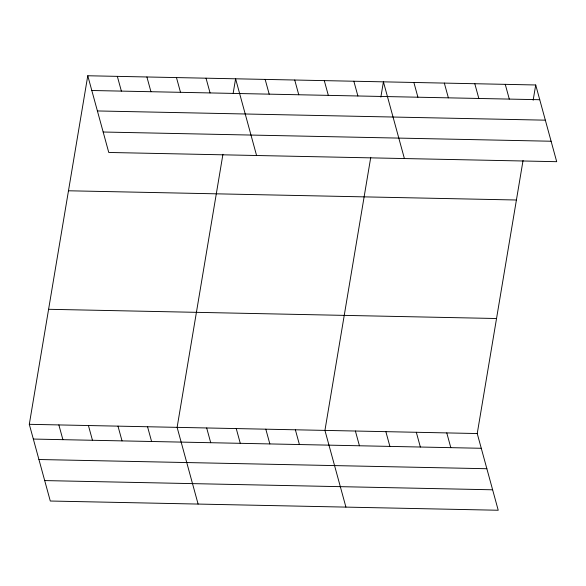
<?xml version="1.0" encoding="UTF-8"?>
<svg xmlns="http://www.w3.org/2000/svg" width="586" height="586" viewBox="0 0 586 586"><rect width="100%" height="100%" fill="white"/><g stroke="black" fill="none" stroke-linecap="round" stroke-linejoin="round"><path stroke-width="0.88" d="M523.049 160.461L477.238 433.537L498.225 510.245L50.286 501.023L29.3 424.315L87.775 75.755L535.714 84.977L556.7 161.685L108.762 152.463L87.775 75.755M222.936 154.286L177.119 427.362L198.105 504.07M233.184 93.174L235.594 78.795L256.58 155.51M370.755 157.326L324.937 430.402L345.923 507.11M380.856 97.115L383.42 81.842L404.399 158.55M533.15 100.25L535.714 84.977M91.812 90.5L539.75 99.723M97.408 110.952L545.346 120.167M103.173 132.018L551.104 141.233M68.481 190.78L516.42 200.002M48.601 309.291L496.532 318.513M29.3 424.315L477.238 433.537M33.336 439.06L481.267 448.283M38.925 459.512L486.863 468.727M44.69 480.579L492.628 489.793M505.257 84.347L509.293 99.093M474.799 83.717L478.828 98.47M444.335 83.095L448.371 97.84M413.877 82.465L417.913 97.21M353.856 81.234L357.885 95.979M446.774 432.908L450.81 447.653M324.292 80.626L328.321 95.371M416.316 432.278L420.352 447.03M294.729 80.018L298.757 94.764M385.859 431.655L389.888 446.4M265.158 79.41L269.194 94.156M355.394 431.025L359.43 445.77M206.03 78.187L210.066 92.94M295.373 429.794L299.409 444.54M176.467 77.579L180.503 92.324M265.81 429.186L269.846 443.932M146.903 76.971L150.939 91.716M236.246 428.578L240.282 443.324M117.339 76.363L121.375 91.108M206.682 427.97L210.718 442.716M147.555 426.747L151.591 441.5M117.991 426.139L122.027 440.884M88.427 425.531L92.463 440.276M58.864 424.923L62.9 439.668"/></g></svg>
